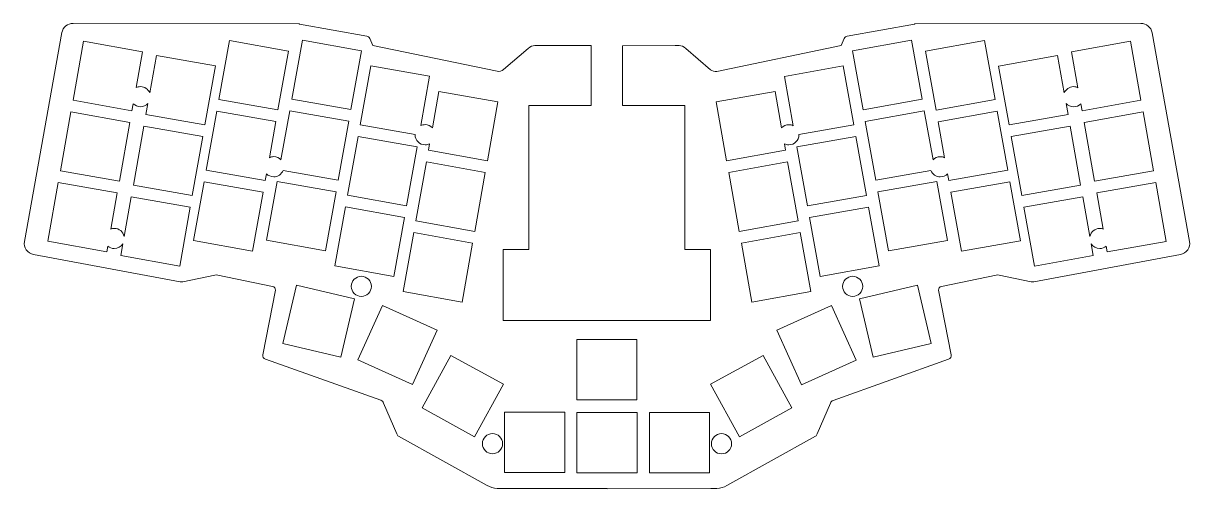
# Model space of a CAD drawing. Header units: inches. Extents: x 5 to 315, y -122 to 2.
import ezdxf

# ---------------------------------------------------------------- set-up
doc = ezdxf.new("R2010")
doc.units = ezdxf.units.IN
doc.header["$MEASUREMENT"] = 0
doc.layers.add('katman 1', color=7, linetype='Continuous')

# ---------------------------------------------------------------- blocks, each defined once
blk = doc.blocks.new('block 2')
at = {"layer": 'katman 1', "color": 178, "lineweight": 9, "true_color": 0x000001}
for points in [[(56.95, -18.41), (59.75, -2.76), (75.4, -5.56), (72.6, -21.21), (56.95, -18.41)], [(76.32, -18.32), (79.12, -2.67), (94.77, -5.47), (91.97, -21.12), (76.32, -18.32)], [(225.23, -5.48), (240.88, -2.68), (243.68, -18.33), (228.03, -21.13), (225.23, -5.48)], [(244.6, -5.57), (260.25, -2.77), (263.05, -18.43), (247.4, -21.22), (244.6, -5.57)], [(14.86, -37.35), (17.66, -21.7), (33.31, -24.5), (30.51, -40.15), (14.86, -37.35)], [(286.69, -24.51), (302.34, -21.71), (305.14, -37.36), (289.49, -40.16), (286.69, -24.51)], [(34.23, -41.14), (37.03, -25.49), (52.68, -28.29), (49.88, -43.94), (34.23, -41.14)], [(267.32, -28.3), (282.97, -25.5), (285.77, -41.15), (270.12, -43.95), (267.32, -28.3)], [(91.1, -43.87), (93.9, -28.22), (109.55, -31.02), (106.75, -46.67), (91.1, -43.87)], [(210.45, -31.03), (226.1, -28.23), (228.9, -43.89), (213.25, -46.68), (210.45, -31.03)], [(109.24, -50.67), (112.04, -35.02), (127.69, -37.82), (124.89, -53.47), (109.24, -50.67)], [(192.31, -37.83), (207.96, -35.03), (210.76, -50.69), (195.11, -53.48), (192.31, -37.83)], [(50.24, -55.92), (53.04, -40.27), (68.69, -43.07), (65.89, -58.72), (50.24, -55.92)], [(69.61, -55.83), (72.41, -40.18), (88.06, -42.97), (85.26, -58.63), (69.61, -55.83)], [(231.94, -42.99), (247.59, -40.19), (250.39, -55.84), (234.74, -58.64), (231.94, -42.99)], [(251.31, -43.08), (266.96, -40.28), (269.76, -55.93), (254.11, -58.73), (251.31, -43.08)], [(87.75, -62.63), (90.55, -46.98), (106.2, -49.77), (103.4, -65.43), (87.75, -62.63)], [(213.8, -49.79), (229.45, -46.99), (232.25, -62.64), (216.6, -65.44), (213.8, -49.79)], [(105.88, -69.43), (108.68, -53.77), (124.33, -56.57), (121.53, -72.23), (105.88, -69.43)], [(195.67, -56.58), (211.32, -53.79), (214.12, -69.44), (198.47, -72.24), (195.67, -56.58)], [(73.88, -83.22), (77.51, -67.74), (92.99, -71.37), (89.36, -86.85), (73.88, -83.22)], [(227.01, -71.38), (242.49, -67.75), (246.12, -83.23), (230.64, -86.86), (227.01, -71.38)], [(93.82, -87.62), (100.37, -73.13), (114.86, -79.67), (108.32, -94.17), (93.82, -87.62)], [(205.14, -79.68), (219.63, -73.14), (226.18, -87.63), (211.68, -94.18), (205.14, -79.68)], [(110.91, -100.34), (118.56, -86.4), (132.5, -94.05), (124.85, -107.99), (110.91, -100.34)]]:
    blk.add_lwpolyline(points, dxfattribs=at)
at = {"layer": 'katman 1', "color": 7, "lineweight": 9, "true_color": 0xffffff}
for points in [[(151.96, -98.19), (151.96, -82.19), (167.96, -82.19), (167.96, -98.19), (151.96, -98.19)], [(187.5, -94.06), (201.44, -86.41), (209.09, -100.35), (195.15, -108), (187.5, -94.06)], [(132.76, -117.52), (132.76, -101.52), (148.76, -101.52), (148.76, -117.52), (132.76, -117.52)], [(152, -117.55), (152, -101.55), (168, -101.55), (168, -117.55), (152, -117.55)], [(171.25, -117.55), (171.25, -101.55), (187.25, -101.55), (187.25, -117.55), (171.25, -117.55)]]:
    blk.add_lwpolyline(points, dxfattribs=at)
blk.add_open_spline([(314.69, -56.13), (314.69, -56.13), (304.74, -0.68), (304.74, -0.68), (304.48, 0.75), (303.24, 1.79), (301.78, 1.79), (301.78, 1.79), (241.85, 1.64), (241.85, 1.64), (241.77, 1.64), (241.69, 1.63), (241.61, 1.61), (241.61, 1.61), (223.75, -1.61), (223.75, -1.61), (223.42, -1.67), (223.14, -1.89), (223.01, -2.2), (223.01, -2.2), (222.19, -4.11), (222.19, -4.11), (222.19, -4.11), (189.2, -10.95), (189.2, -10.95), (188.59, -11.08), (187.96, -10.92), (187.49, -10.51), (187.49, -10.51), (180.92, -4.88), (180.92, -4.88), (180.38, -4.37), (179.75, -4.09), (179.12, -4.09), (179.12, -4.09), (178.09, -4.1), (178.09, -4.1), (178.09, -4.1), (164.15, -4.13), (164.15, -4.13), (164.15, -4.13), (164.15, -20.04), (164.15, -20.04), (164.15, -20.04), (180.66, -20.04), (180.66, -20.04), (180.66, -20.04), (180.66, -58.28), (180.66, -58.28), (180.66, -58.28), (187.52, -58.28), (187.52, -58.28), (187.52, -58.28), (187.52, -77.16), (187.52, -77.16), (187.52, -77.16), (180.66, -77.16), (180.66, -77.16), (180.66, -77.16), (139.25, -77.16), (139.25, -77.16), (139.25, -77.16), (132.4, -77.16), (132.4, -77.16), (132.4, -77.16), (132.4, -58.28), (132.4, -58.28), (132.4, -58.28), (139.25, -58.28), (139.25, -58.28), (139.25, -58.28), (139.25, -20.04), (139.25, -20.04), (139.25, -20.04), (155.83, -20.04), (155.83, -20.04), (155.83, -20.04), (155.83, -4.12), (155.83, -4.12), (155.83, -4.12), (141.91, -4.09), (141.91, -4.09), (141.91, -4.09), (140.88, -4.08), (140.88, -4.08), (140.25, -4.08), (139.62, -4.35), (139.08, -4.87), (139.08, -4.87), (132.51, -10.5), (132.51, -10.5), (132.04, -10.91), (131.41, -11.07), (130.8, -10.94), (130.8, -10.94), (97.81, -4.1), (97.81, -4.1), (97.81, -4.1), (96.99, -2.19), (96.99, -2.19), (96.86, -1.88), (96.58, -1.66), (96.25, -1.6), (96.25, -1.6), (78.39, 1.62), (78.39, 1.62), (78.31, 1.64), (78.23, 1.65), (78.15, 1.65), (78.15, 1.65), (18.22, 1.8), (18.22, 1.8), (16.76, 1.8), (15.52, 0.76), (15.26, -0.67), (15.26, -0.67), (5.31, -56.12), (5.31, -56.12), (5.02, -57.75), (6.11, -59.31), (7.74, -59.6), (7.74, -59.6), (46.65, -66.84), (46.65, -66.84), (46.9, -66.88), (47.16, -66.88), (47.41, -66.83), (47.41, -66.83), (55.87, -65.06), (55.87, -65.06), (56.13, -65.01), (56.38, -65.01), (56.64, -65.05), (56.64, -65.05), (71.17, -68.08), (71.17, -68.08), (71.64, -68.16), (71.99, -68.58), (71.99, -69.06), (71.99, -69.06), (68.59, -86.21), (68.59, -86.21), (68.49, -86.73), (68.81, -87.23), (69.31, -87.37), (69.31, -87.37), (99.95, -98.33), (99.95, -98.33), (100.3, -98.43), (100.57, -98.7), (100.65, -99.06), (100.65, -99.06), (104.2, -107.24), (104.2, -107.24), (104.26, -107.49), (104.41, -107.71), (104.63, -107.85), (104.63, -107.85), (128.16, -120.92), (128.16, -120.92), (128.97, -121.44), (129.91, -121.71), (130.86, -121.72), (130.86, -121.72), (132.4, -121.72), (132.4, -121.72), (132.4, -121.72), (160, -121.79), (160, -121.79), (160, -121.79), (160, -121.8), (160, -121.8), (160, -121.8), (187.6, -121.73), (187.6, -121.73), (187.6, -121.73), (189.14, -121.73), (189.14, -121.73), (190.09, -121.72), (191.03, -121.45), (191.84, -120.93), (191.84, -120.93), (215.37, -107.86), (215.37, -107.86), (215.59, -107.72), (215.74, -107.5), (215.8, -107.25), (215.8, -107.25), (219.35, -99.07), (219.35, -99.07), (219.43, -98.71), (219.7, -98.44), (220.05, -98.34), (220.05, -98.34), (250.69, -87.38), (250.69, -87.38), (251.19, -87.25), (251.51, -86.74), (251.41, -86.23), (251.41, -86.23), (248.01, -69.07), (248.01, -69.07), (248.01, -68.59), (248.36, -68.17), (248.83, -68.09), (248.83, -68.09), (263.36, -65.07), (263.36, -65.07), (263.62, -65.02), (263.87, -65.02), (264.13, -65.08), (264.13, -65.08), (272.59, -66.84), (272.59, -66.84), (272.84, -66.89), (273.1, -66.89), (273.35, -66.85), (273.35, -66.85), (312.26, -59.61), (312.26, -59.61), (313.89, -59.32), (314.98, -57.76), (314.69, -56.13)], degree=3, knots=[0, 0, 0, 0, 1, 1, 1, 2, 2, 2, 3, 3, 3, 4, 4, 4, 5, 5, 5, 6, 6, 6, 7, 7, 7, 8, 8, 8, 9, 9, 9, 10, 10, 10, 11, 11, 11, 12, 12, 12, 13, 13, 13, 14, 14, 14, 15, 15, 15, 16, 16, 16, 17, 17, 17, 18, 18, 18, 19, 19, 19, 20, 20, 20, 21, 21, 21, 22, 22, 22, 23, 23, 23, 24, 24, 24, 25, 25, 25, 26, 26, 26, 27, 27, 27, 28, 28, 28, 29, 29, 29, 30, 30, 30, 31, 31, 31, 32, 32, 32, 33, 33, 33, 34, 34, 34, 35, 35, 35, 36, 36, 36, 37, 37, 37, 38, 38, 38, 39, 39, 39, 40, 40, 40, 41, 41, 41, 42, 42, 42, 43, 43, 43, 44, 44, 44, 45, 45, 45, 46, 46, 46, 47, 47, 47, 48, 48, 48, 49, 49, 49, 50, 50, 50, 51, 51, 51, 52, 52, 52, 53, 53, 53, 54, 54, 54, 55, 55, 55, 56, 56, 56, 57, 57, 57, 58, 58, 58, 59, 59, 59, 60, 60, 60, 61, 61, 61, 62, 62, 62, 63, 63, 63, 64, 64, 64, 65, 65, 65, 66, 66, 66, 67, 67, 67, 68, 68, 68, 69, 69, 69, 70, 70, 70, 71, 71, 71, 72, 72, 72, 73, 73, 73, 74, 74, 74, 74], dxfattribs=at)
at = {"layer": 'katman 1', "color": 250, "lineweight": 9, "true_color": 0x231815}
for points, knots in [([(40.38, -6.73), (40.38, -6.73), (38.6, -16.68), (38.6, -16.68), (38.2, -15.7), (37.24, -15.01), (36.12, -15.01), (35.7, -15.01), (35.31, -15.11), (34.96, -15.28), (34.96, -15.28), (36.66, -5.75), (36.66, -5.75), (36.66, -5.75), (21.01, -2.95), (21.01, -2.95), (21.01, -2.95), (18.21, -18.6), (18.21, -18.6), (18.21, -18.6), (33.86, -21.4), (33.86, -21.4), (33.86, -21.4), (34.2, -19.54), (34.2, -19.54), (34.68, -20.05), (35.36, -20.36), (36.12, -20.36), (36.91, -20.36), (37.61, -20.02), (38.1, -19.49), (38.1, -19.49), (37.58, -22.39), (37.58, -22.39), (37.58, -22.39), (53.23, -25.19), (53.23, -25.19), (53.23, -25.19), (56.03, -9.53), (56.03, -9.53), (56.03, -9.53), (40.38, -6.73), (40.38, -6.73)], [0, 0, 0, 0, 1, 1, 1, 2, 2, 2, 3, 3, 3, 4, 4, 4, 5, 5, 5, 6, 6, 6, 7, 7, 7, 8, 8, 8, 9, 9, 9, 10, 10, 10, 11, 11, 11, 12, 12, 12, 13, 13, 13, 14, 14, 14, 14]), ([(301.79, -18.61), (301.79, -18.61), (298.99, -2.96), (298.99, -2.96), (298.99, -2.96), (283.34, -5.76), (283.34, -5.76), (283.34, -5.76), (285.04, -15.29), (285.04, -15.29), (284.69, -15.12), (284.3, -15.02), (283.88, -15.02), (282.76, -15.02), (281.8, -15.72), (281.4, -16.7), (281.4, -16.7), (279.62, -6.75), (279.62, -6.75), (279.62, -6.75), (263.97, -9.54), (263.97, -9.54), (263.97, -9.54), (266.77, -25.2), (266.77, -25.2), (266.77, -25.2), (282.42, -22.4), (282.42, -22.4), (282.42, -22.4), (281.9, -19.5), (281.9, -19.5), (282.39, -20.04), (283.09, -20.38), (283.88, -20.38), (284.64, -20.38), (285.32, -20.06), (285.8, -19.55), (285.8, -19.55), (286.14, -21.41), (286.14, -21.41), (286.14, -21.41), (301.79, -18.61), (301.79, -18.61)], [0, 0, 0, 0, 1, 1, 1, 2, 2, 2, 3, 3, 3, 4, 4, 4, 5, 5, 5, 6, 6, 6, 7, 7, 7, 8, 8, 8, 9, 9, 9, 10, 10, 10, 11, 11, 11, 12, 12, 12, 13, 13, 13, 14, 14, 14, 14]), ([(115.39, -16.27), (115.39, -16.27), (113.66, -25.94), (113.66, -25.94), (113.17, -25.43), (112.49, -25.11), (111.72, -25.11), (111.31, -25.11), (110.91, -25.2), (110.56, -25.37), (110.56, -25.37), (112.91, -12.27), (112.91, -12.27), (112.91, -12.27), (97.25, -9.47), (97.25, -9.47), (97.25, -9.47), (94.45, -25.12), (94.45, -25.12), (94.45, -25.12), (109.05, -27.73), (109.05, -27.73), (109.05, -27.75), (109.05, -27.77), (109.05, -27.78), (109.05, -29.26), (110.25, -30.46), (111.72, -30.46), (112.15, -30.46), (112.55, -30.36), (112.9, -30.18), (112.9, -30.18), (112.59, -31.92), (112.59, -31.92), (112.59, -31.92), (128.24, -34.72), (128.24, -34.72), (128.24, -34.72), (131.04, -19.07), (131.04, -19.07), (131.04, -19.07), (115.39, -16.27), (115.39, -16.27)], [0, 0, 0, 0, 1, 1, 1, 2, 2, 2, 3, 3, 3, 4, 4, 4, 5, 5, 5, 6, 6, 6, 7, 7, 7, 8, 8, 8, 9, 9, 9, 10, 10, 10, 11, 11, 11, 12, 12, 12, 13, 13, 13, 14, 14, 14, 14]), ([(225.55, -25.13), (225.55, -25.13), (222.75, -9.48), (222.75, -9.48), (222.75, -9.48), (207.09, -12.28), (207.09, -12.28), (207.09, -12.28), (209.44, -25.39), (209.44, -25.39), (209.09, -25.21), (208.69, -25.12), (208.28, -25.12), (207.51, -25.12), (206.83, -25.44), (206.34, -25.95), (206.34, -25.95), (204.61, -16.28), (204.61, -16.28), (204.61, -16.28), (188.96, -19.08), (188.96, -19.08), (188.96, -19.08), (191.76, -34.73), (191.76, -34.73), (191.76, -34.73), (207.41, -31.93), (207.41, -31.93), (207.41, -31.93), (207.1, -30.19), (207.1, -30.19), (207.45, -30.37), (207.85, -30.47), (208.28, -30.47), (209.75, -30.47), (210.95, -29.27), (210.95, -27.79), (210.95, -27.78), (210.95, -27.76), (210.95, -27.74), (210.95, -27.74), (225.55, -25.13), (225.55, -25.13)], [0, 0, 0, 0, 1, 1, 1, 2, 2, 2, 3, 3, 3, 4, 4, 4, 5, 5, 5, 6, 6, 6, 7, 7, 7, 8, 8, 8, 9, 9, 9, 10, 10, 10, 11, 11, 11, 12, 12, 12, 13, 13, 13, 14, 14, 14, 14]), ([(91.41, -24.22), (91.41, -24.22), (75.76, -21.42), (75.76, -21.42), (75.76, -21.42), (73.43, -34.45), (73.43, -34.45), (72.94, -33.94), (72.26, -33.61), (71.49, -33.61), (71.08, -33.61), (70.69, -33.71), (70.34, -33.88), (70.34, -33.88), (72.05, -24.31), (72.05, -24.31), (72.05, -24.31), (56.4, -21.52), (56.4, -21.52), (56.4, -21.52), (53.6, -37.17), (53.6, -37.17), (53.6, -37.17), (69.25, -39.97), (69.25, -39.97), (69.25, -39.97), (69.57, -38.15), (69.57, -38.15), (70.06, -38.65), (70.74, -38.97), (71.49, -38.97), (72.63, -38.97), (73.6, -38.26), (73.98, -37.26), (73.98, -37.26), (88.61, -39.87), (88.61, -39.87), (88.61, -39.87), (91.41, -24.22), (91.41, -24.22)], [0, 0, 0, 0, 1, 1, 1, 2, 2, 2, 3, 3, 3, 4, 4, 4, 5, 5, 5, 6, 6, 6, 7, 7, 7, 8, 8, 8, 9, 9, 9, 10, 10, 10, 11, 11, 11, 12, 12, 12, 13, 13, 13, 13]), ([(266.4, -37.18), (266.4, -37.18), (263.6, -21.53), (263.6, -21.53), (263.6, -21.53), (247.95, -24.33), (247.95, -24.33), (247.95, -24.33), (249.66, -33.89), (249.66, -33.89), (249.31, -33.72), (248.92, -33.63), (248.51, -33.63), (247.74, -33.63), (247.06, -33.95), (246.57, -34.46), (246.57, -34.46), (244.24, -21.43), (244.24, -21.43), (244.24, -21.43), (228.59, -24.23), (228.59, -24.23), (228.59, -24.23), (231.39, -39.88), (231.39, -39.88), (231.39, -39.88), (246.02, -37.27), (246.02, -37.27), (246.4, -38.27), (247.37, -38.98), (248.51, -38.98), (249.26, -38.98), (249.94, -38.66), (250.43, -38.16), (250.43, -38.16), (250.75, -39.98), (250.75, -39.98), (250.75, -39.98), (266.4, -37.18), (266.4, -37.18)], [0, 0, 0, 0, 1, 1, 1, 2, 2, 2, 3, 3, 3, 4, 4, 4, 5, 5, 5, 6, 6, 6, 7, 7, 7, 8, 8, 8, 9, 9, 9, 10, 10, 10, 11, 11, 11, 12, 12, 12, 13, 13, 13, 13]), ([(33.67, -44.24), (33.67, -44.24), (31.79, -54.78), (31.79, -54.78), (31.53, -53.57), (30.46, -52.66), (29.17, -52.66), (28.84, -52.66), (28.53, -52.73), (28.24, -52.83), (28.24, -52.83), (29.96, -43.25), (29.96, -43.25), (29.96, -43.25), (14.3, -40.45), (14.3, -40.45), (14.3, -40.45), (11.5, -56.1), (11.5, -56.1), (11.5, -56.1), (27.16, -58.9), (27.16, -58.9), (27.16, -58.9), (27.43, -57.37), (27.43, -57.37), (27.9, -57.77), (28.51, -58.02), (29.17, -58.02), (30.12, -58.02), (30.96, -57.52), (31.43, -56.77), (31.43, -56.77), (30.87, -59.89), (30.87, -59.89), (30.87, -59.89), (46.53, -62.69), (46.53, -62.69), (46.53, -62.69), (49.32, -47.04), (49.32, -47.04), (49.32, -47.04), (33.67, -44.24), (33.67, -44.24)], [0, 0, 0, 0, 1, 1, 1, 2, 2, 2, 3, 3, 3, 4, 4, 4, 5, 5, 5, 6, 6, 6, 7, 7, 7, 8, 8, 8, 9, 9, 9, 10, 10, 10, 11, 11, 11, 12, 12, 12, 13, 13, 13, 14, 14, 14, 14]), ([(308.49, -56.11), (308.49, -56.11), (305.7, -40.46), (305.7, -40.46), (305.7, -40.46), (290.04, -43.26), (290.04, -43.26), (290.04, -43.26), (291.76, -52.85), (291.76, -52.85), (291.47, -52.74), (291.16, -52.68), (290.83, -52.68), (289.54, -52.68), (288.47, -53.58), (288.21, -54.79), (288.21, -54.79), (286.33, -44.25), (286.33, -44.25), (286.33, -44.25), (270.68, -47.05), (270.68, -47.05), (270.68, -47.05), (273.48, -62.7), (273.48, -62.7), (273.48, -62.7), (289.13, -59.9), (289.13, -59.9), (289.13, -59.9), (288.57, -56.78), (288.57, -56.78), (289.04, -57.53), (289.88, -58.03), (290.83, -58.03), (291.49, -58.03), (292.1, -57.78), (292.57, -57.38), (292.57, -57.38), (292.84, -58.91), (292.84, -58.91), (292.84, -58.91), (308.49, -56.11), (308.49, -56.11)], [0, 0, 0, 0, 1, 1, 1, 2, 2, 2, 3, 3, 3, 4, 4, 4, 5, 5, 5, 6, 6, 6, 7, 7, 7, 8, 8, 8, 9, 9, 9, 10, 10, 10, 11, 11, 11, 12, 12, 12, 13, 13, 13, 14, 14, 14, 14]), ([(97.44, -68.06), (97.44, -69.54), (96.24, -70.74), (94.77, -70.74), (93.29, -70.74), (92.09, -69.54), (92.09, -68.06), (92.09, -66.59), (93.29, -65.39), (94.77, -65.39), (96.24, -65.39), (97.44, -66.59), (97.44, -68.06)], [0, 0, 0, 0, 1, 1, 1, 2, 2, 2, 3, 3, 3, 4, 4, 4, 4]), ([(227.91, -68.06), (227.91, -69.54), (226.71, -70.74), (225.23, -70.74), (223.76, -70.74), (222.56, -69.54), (222.56, -68.06), (222.56, -66.59), (223.76, -65.39), (225.23, -65.39), (226.71, -65.39), (227.91, -66.59), (227.91, -68.06)], [0, 0, 0, 0, 1, 1, 1, 2, 2, 2, 3, 3, 3, 4, 4, 4, 4]), ([(132.27, -109.85), (132.27, -111.33), (131.07, -112.53), (129.59, -112.53), (128.12, -112.53), (126.92, -111.33), (126.92, -109.85), (126.92, -108.37), (128.12, -107.17), (129.59, -107.17), (131.07, -107.17), (132.27, -108.37), (132.27, -109.85)], [0, 0, 0, 0, 1, 1, 1, 2, 2, 2, 3, 3, 3, 4, 4, 4, 4]), ([(193.08, -109.86), (193.08, -111.34), (191.88, -112.54), (190.41, -112.54), (188.93, -112.54), (187.73, -111.34), (187.73, -109.86), (187.73, -108.38), (188.93, -107.18), (190.41, -107.18), (191.88, -107.18), (193.08, -108.38), (193.08, -109.86)], [0, 0, 0, 0, 1, 1, 1, 2, 2, 2, 3, 3, 3, 4, 4, 4, 4])]:
    blk.add_open_spline(points, degree=3, knots=knots, dxfattribs=at)

msp = doc.modelspace()

# ---------------------------------------------------------------- block references
at = {"layer": 'katman 1'}
msp.add_blockref('block 2', (0, 0), dxfattribs=at)

doc.saveas('drawing.dxf')
